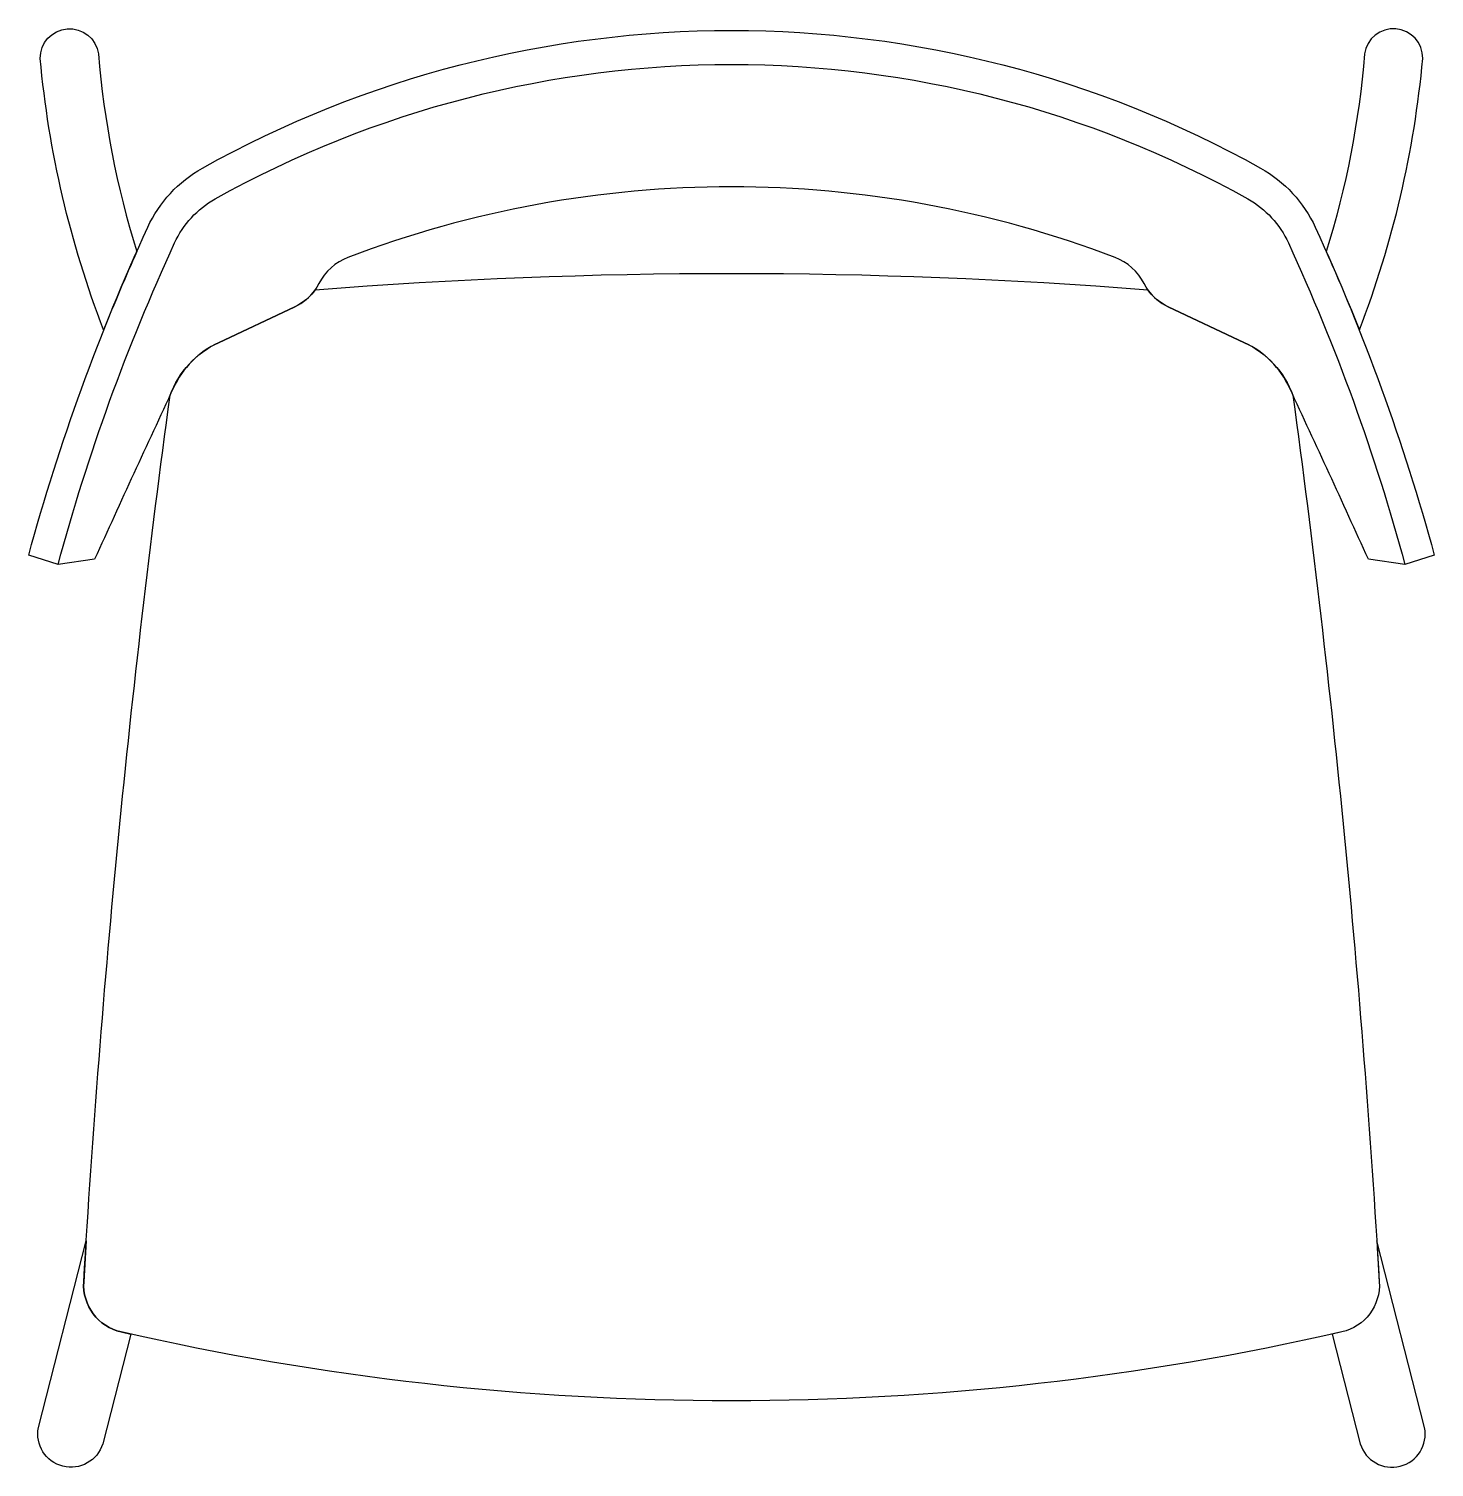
# Model space of a CAD drawing. Header units: millimetres. Extents: x -233 to 233, y -238 to 238.
import ezdxf

# ---------------------------------------------------------------- set-up
doc = ezdxf.new("R2010")
doc.units = ezdxf.units.MM
doc.header["$LTSCALE"] = 0.001

msp = doc.modelspace()

# ---------------------------------------------------------------- linework, layer by layer
for points in [[(-207.9, 138.38, -0.069624), (-228.9, 228.28, -0.93641), (-209.6, 229.78, 0.05639), (-196.9, 164.38, 0.010089), (-207.9, 138.38)], [(207.9, 138.38, 0.069624), (228.9, 228.28, 0.93641), (209.6, 229.78, -0.05639), (196.9, 164.38, -0.010089), (207.9, 138.38)], [(-232.7, 63.88, -0.04132), (-193.3, 172.38, -0.159034), (-175.2, 191.98, -0.260082), (175.2, 191.98, -0.159034), (193.3, 172.38, -0.04132), (232.7, 63.88), (223, 60.78), (210.9, 62.48, 0.002551), (184.8, 119.18, 0.175773), (169.9, 134.18), (144.6, 146.08, -0.167891), (136.6, 153.78, 0.185147), (127, 162.38, 0.184328), (-127, 162.38, 0.185147), (-136.6, 153.78, -0.167891), (-144.6, 146.08), (-169.9, 134.18, 0.175773), (-184.8, 119.18, 0.002551), (-210.9, 62.48), (-223, 60.78), (-232.7, 63.88)], [(-223, 60.78, -0.041765), (-184.4, 167.18, -0.158722), (-171, 181.78, -0.260319), (171, 181.78, -0.158722), (184.4, 167.18, -0.041765), (223, 60.78)], [(-202.1, -193.32, -0.367467), (-214.5, -176.72, -0.018974), (-185.9, 116.78, -0.198112), (-169.9, 134.18), (-144.6, 146.08, 0.130604), (-137.9, 151.68, -0.039495), (137.9, 151.68, 0.130604), (144.6, 146.08), (169.9, 134.18, -0.198112), (185.9, 116.78, -0.018974), (214.5, -176.72, -0.367467), (202.1, -193.32, -0.112893), (-202.1, -193.32)], [(-198.9, -194.02), (-208.2, -230.32, -0.952388), (-229.5, -224.92), (-213.7, -163.12), (-214.5, -176.72, 0.367467), (-202.1, -193.32), (-198.9, -194.02)], [(198.9, -194.02), (208.2, -230.32, 0.952388), (229.5, -224.92), (213.7, -163.12), (214.5, -176.72, -0.367467), (202.1, -193.32), (198.9, -194.02)]]:
    msp.add_lwpolyline(points, format="xyb")

doc.saveas('drawing.dxf')
